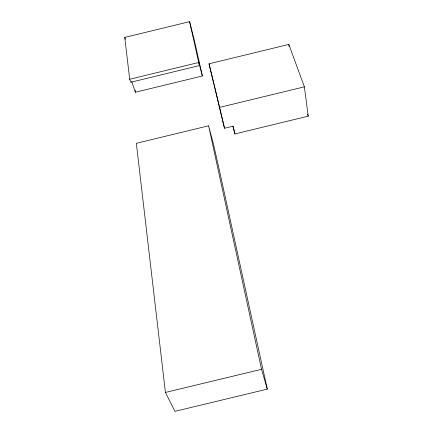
<?xml version="1.0" encoding="UTF-8"?>
<svg xmlns="http://www.w3.org/2000/svg" width="433" height="433" viewBox="0 0 433 433"><rect width="100%" height="100%" fill="white"/><g stroke="black" fill="none" stroke-linecap="round" stroke-linejoin="round"><path stroke-width="0.65" d="M202.357 75.986L198.374 60.528L199.499 65.567L130.75 82.265L129.694 79.25L124.764 37.411L189.589 21.65L194.282 39.982L202.357 75.986L135.41 92.234L131.675 81.512M129.694 79.25L198.704 62.487L189.589 21.65M234.886 133.938L233.073 126.187L224.516 128.26L209.009 63.808L288.822 44.426L304.377 86.838L308.236 116.163L234.886 133.938L232.927 126.117M219.396 107.444L304.377 86.838M208.587 125.797L136.341 143.307L165.422 392.444L174.937 411.35L267.296 389.126L219.477 170.689L213.474 144.129L208.587 125.797L261.548 369.306L267.296 389.126M165.422 392.444L261.548 369.306M307.554 114.258L308.236 116.163M124.764 37.411L125.391 39.273M198.704 62.487L199.499 65.567M209.009 63.808L214.091 84.505M214.243 85.16L224.516 128.26M288.822 44.426L289.109 46.412M135.161 90.226L135.41 92.234"/></g></svg>
